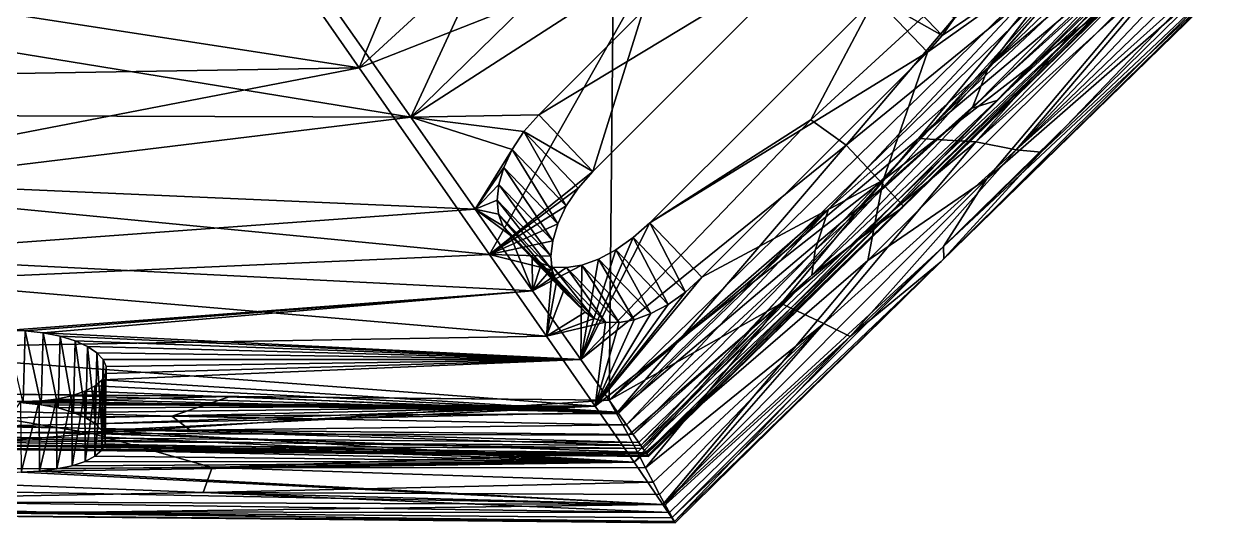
# Model space of a CAD drawing. Extents: x 4857 to 5181, y 3876 to 4195.
# Drawn here: x 5087.7 to 5178.1, y 3876.2 to 3913.7 of the extents above; entities that cross this region are included whole.
import ezdxf

# ---------------------------------------------------------------- set-up
doc = ezdxf.new("R2010")
doc.units = 0
doc.header["$MEASUREMENT"] = 0
doc.layers.add('STL2DXF', color=7, linetype='Continuous')

msp = doc.modelspace()

# ---------------------------------------------------------------- linework, layer by layer
at = {"layer": 'STL2DXF'}
for points in [[(5017.602, 3886.534, 12), (5017.602, 3886.534, 12), (5134.665, 4184.401, 12), (5018.906, 4185.536, 12)], [(5134.665, 4184.401, 0), (5134.665, 4184.401, 0), (5017.602, 3886.534, 0), (5018.906, 4185.536, 0)], [(5131.735, 3885.416, 12), (5131.735, 3885.416, 12), (5134.665, 4184.401, 12), (5017.602, 3886.534, 12)], [(5131.735, 3885.416, 0), (5131.735, 3885.416, 0), (5017.602, 3886.534, 0), (5134.665, 4184.401, 0)], [(5169.096, 3922.051, 12), (5169.096, 3922.051, 12), (5134.665, 4184.401, 12), (5131.735, 3885.416, 12)], [(5169.096, 3922.051, 0), (5169.096, 3922.051, 0), (5131.735, 3885.416, 0), (5134.665, 4184.401, 0)], [(5146.881, 3941.612, 90.108), (5146.881, 3941.612, 90.108), (5112.924, 3910.441, 92.09), (5135.757, 3919.42, 78.292)], [(5122.698, 3933.691, 105.261), (5122.698, 3933.691, 105.261), (5112.924, 3910.441, 92.09), (5146.881, 3941.612, 90.108)], [(5116.801, 3906.716, 75.507), (5116.801, 3906.716, 75.507), (5149.081, 3938.232, 75.507), (5143.382, 3923.896, 65.781)], [(5127.028, 3928.811, 88.101), (5127.028, 3928.811, 88.101), (5149.081, 3938.232, 75.507), (5116.801, 3906.716, 75.507)], [(5101.77, 3926.443, 116.955), (5101.77, 3926.443, 116.955), (5112.924, 3910.441, 92.09), (5122.698, 3933.691, 105.261)], [(5116.801, 3906.716, 75.507), (5116.801, 3906.716, 75.507), (5106.113, 3921.959, 101.21), (5127.028, 3928.811, 88.101)], [(5112.924, 3910.441, 92.09), (5112.924, 3910.441, 92.09), (5101.77, 3926.443, 116.955), (5062.417, 3918.247, 103.941)], [(5166.286, 3924.323, 37.977), (5166.286, 3924.323, 37.977), (5146.925, 3906.51, 39.577), (5151.778, 3915.725, 45.734)], [(5166.286, 3924.323, 37.977), (5166.286, 3924.323, 37.977), (5149.574, 3904.622, 32.876), (5146.925, 3906.51, 39.577)], [(5166.286, 3924.323, 37.977), (5166.286, 3924.323, 37.977), (5170.003, 3921.318, 27.382), (5149.574, 3904.622, 32.876)], [(5126.433, 3906.902, 65.275), (5126.433, 3906.902, 65.275), (5116.801, 3906.716, 75.507), (5143.382, 3923.896, 65.781)], [(5143.382, 3923.896, 65.781), (5143.382, 3923.896, 65.781), (5147.462, 3919.63, 65.756), (5126.433, 3906.902, 65.275)], [(5152.369, 3901.986, 36.5), (5152.369, 3901.986, 36.5), (5170.839, 3922.381, 40.012), (5155.699, 3911.625, 45.71)], [(5152.369, 3901.986, 36.5), (5152.369, 3901.986, 36.5), (5174.692, 3919.317, 29.069), (5170.839, 3922.381, 40.012)], [(5155.699, 3911.625, 45.71), (5155.699, 3911.625, 45.71), (5170.839, 3922.381, 40.012), (5156.812, 3912.867, 45.92)], [(5156.812, 3912.867, 45.92), (5156.812, 3912.867, 45.92), (5170.839, 3922.381, 40.012), (5157.73, 3914.164, 46.464)], [(5106.113, 3921.959, 101.21), (5106.113, 3921.959, 101.21), (5116.801, 3906.716, 75.507), (5065.634, 3915.06, 89.205)], [(5169.096, 3922.051, 12), (5169.096, 3922.051, 12), (5131.735, 3885.416, 5.507), (5169.096, 3922.051, 5.507)], [(5131.735, 3885.416, 12), (5131.735, 3885.416, 12), (5131.735, 3885.416, 5.507), (5169.096, 3922.051, 12)], [(5131.735, 3885.416, 0), (5131.735, 3885.416, 0), (5169.096, 3922.051, 0.507), (5131.735, 3885.416, 0.507)], [(5169.096, 3922.051, 0), (5169.096, 3922.051, 0), (5169.096, 3922.051, 0.507), (5131.735, 3885.416, 0)], [(5131.735, 3885.416, 0.507), (5131.735, 3885.416, 0.507), (5169.096, 3922.051, 0.507), (5155.027, 3905.108, 0.714)], [(5169.096, 3922.051, 5.507), (5169.096, 3922.051, 5.507), (5131.735, 3885.416, 5.507), (5148.246, 3899.804, 5.621)], [(5160.291, 3910.482, 5.843), (5160.291, 3910.482, 5.843), (5169.096, 3922.051, 5.507), (5148.246, 3899.804, 5.621)], [(5170.003, 3921.318, 27.382), (5170.003, 3921.318, 27.382), (5151.192, 3902.905, 27.348), (5149.574, 3904.622, 32.876)], [(5151.192, 3902.905, 27.348), (5151.192, 3902.905, 27.348), (5170.003, 3921.318, 27.382), (5152.465, 3901.544, 22.267)], [(5170.003, 3921.318, 27.382), (5170.003, 3921.318, 27.382), (5172.356, 3919.416, 18.426), (5152.465, 3901.544, 22.267)], [(5155.027, 3905.108, 0.714), (5155.027, 3905.108, 0.714), (5169.096, 3922.051, 0.507), (5169.102, 3922.048, 0.507)], [(5169.102, 3922.048, 0.507), (5169.102, 3922.048, 0.507), (5171.462, 3920.605, 0.809), (5155.027, 3905.108, 0.714)], [(5170.051, 3921.28, 5.608), (5170.051, 3921.28, 5.608), (5169.096, 3922.051, 5.507), (5160.291, 3910.482, 5.843)], [(5170.87, 3920.618, 5.908), (5170.87, 3920.618, 5.908), (5170.051, 3921.28, 5.608), (5160.291, 3910.482, 5.843)], [(5171.462, 3920.605, 0.809), (5171.462, 3920.605, 0.809), (5172.611, 3919.931, 1.207), (5155.027, 3905.108, 0.714)], [(5160.291, 3910.482, 5.843), (5160.291, 3910.482, 5.843), (5171.557, 3920.062, 6.401), (5170.87, 3920.618, 5.908)], [(5135.757, 3919.42, 78.292), (5135.757, 3919.42, 78.292), (5112.924, 3910.441, 92.09), (5122.741, 3896.371, 66.777)], [(5135.757, 3919.42, 78.292), (5135.757, 3919.42, 78.292), (5122.741, 3896.371, 66.777), (5130.51, 3902.639, 65.25)], [(5126.433, 3906.902, 65.275), (5126.433, 3906.902, 65.275), (5147.462, 3919.63, 65.756), (5130.51, 3902.639, 65.25)], [(5147.462, 3919.63, 65.756), (5147.462, 3919.63, 65.756), (5135.757, 3919.42, 78.292), (5130.51, 3902.639, 65.25)], [(5152.465, 3901.544, 22.267), (5152.465, 3901.544, 22.267), (5172.356, 3919.416, 18.426), (5153.463, 3900.474, 17.061)], [(5172.356, 3919.416, 18.426), (5172.356, 3919.416, 18.426), (5172.954, 3918.933, 14.692), (5153.463, 3900.474, 17.061)], [(5155.027, 3905.108, 0.714), (5155.027, 3905.108, 0.714), (5172.611, 3919.931, 1.207), (5159.347, 3904.873, 1.93)], [(5159.062, 3907.41, 6.638), (5159.062, 3907.41, 6.638), (5171.557, 3920.062, 6.401), (5160.291, 3910.482, 5.843)], [(5159.062, 3907.41, 6.638), (5159.062, 3907.41, 6.638), (5172.116, 3919.61, 7.079), (5171.557, 3920.062, 6.401)], [(5160.914, 3907.985, 7.77), (5160.914, 3907.985, 7.77), (5172.116, 3919.61, 7.079), (5159.062, 3907.41, 6.638)], [(5172.611, 3919.931, 1.207), (5172.611, 3919.931, 1.207), (5173.706, 3919.299, 1.782), (5159.347, 3904.873, 1.93)], [(5160.914, 3907.985, 7.77), (5160.914, 3907.985, 7.77), (5172.549, 3919.26, 7.936), (5172.116, 3919.61, 7.079)], [(5151.211, 3895.941, 28.322), (5151.211, 3895.941, 28.322), (5160.164, 3902.086, 23.07), (5174.692, 3919.317, 29.069)], [(5152.369, 3901.986, 36.5), (5152.369, 3901.986, 36.5), (5151.211, 3895.941, 28.322), (5174.692, 3919.317, 29.069)], [(5152.249, 3898.816, 8.983), (5152.249, 3898.816, 8.983), (5172.861, 3919.008, 8.967), (5160.914, 3907.985, 7.77)], [(5173.053, 3918.852, 10.165), (5173.053, 3918.852, 10.165), (5172.861, 3919.008, 8.967), (5152.249, 3898.816, 8.983)], [(5153.792, 3899.889, 10.927), (5153.792, 3899.889, 10.927), (5173.053, 3918.852, 10.165), (5152.249, 3898.816, 8.983)], [(5153.463, 3900.474, 17.061), (5153.463, 3900.474, 17.061), (5172.954, 3918.933, 14.692), (5153.865, 3900.037, 13.421)], [(5173.131, 3918.79, 11.522), (5173.131, 3918.79, 11.522), (5173.053, 3918.852, 10.165), (5153.792, 3899.889, 10.927)], [(5153.865, 3900.037, 13.421), (5153.865, 3900.037, 13.421), (5173.131, 3918.79, 11.522), (5153.792, 3899.889, 10.927)], [(5172.954, 3918.933, 14.692), (5172.954, 3918.933, 14.692), (5173.131, 3918.79, 11.522), (5153.865, 3900.037, 13.421)], [(5159.347, 3904.873, 1.93), (5159.347, 3904.873, 1.93), (5173.706, 3919.299, 1.782), (5174.712, 3918.721, 2.527)], [(5174.712, 3918.721, 2.527), (5174.712, 3918.721, 2.527), (5162.385, 3904.267, 4.279), (5159.347, 3904.873, 1.93)], [(5174.692, 3919.317, 29.069), (5174.692, 3919.317, 29.069), (5160.164, 3902.086, 23.07), (5177.441, 3917.168, 18.337)], [(5172.861, 3919.008, 8.967), (5172.861, 3919.008, 8.967), (5172.549, 3919.26, 7.936), (5160.914, 3907.985, 7.77)], [(5175.613, 3918.202, 3.44), (5175.613, 3918.202, 3.44), (5162.385, 3904.267, 4.279), (5174.712, 3918.721, 2.527)], [(5062.417, 3918.247, 103.941), (5062.417, 3918.247, 103.941), (5065.605, 3909.649, 89.866), (5112.924, 3910.441, 92.09)], [(5176.381, 3917.752, 4.498), (5176.381, 3917.752, 4.498), (5162.385, 3904.267, 4.279), (5175.613, 3918.202, 3.44)], [(5177, 3917.381, 5.67), (5177, 3917.381, 5.67), (5162.385, 3904.267, 4.279), (5176.381, 3917.752, 4.498)], [(5151.778, 3915.725, 45.734), (5151.778, 3915.725, 45.734), (5156.812, 3912.867, 45.92), (5152.891, 3916.973, 45.946)], [(5156.812, 3912.867, 45.92), (5156.812, 3912.867, 45.92), (5157.73, 3914.164, 46.464), (5152.891, 3916.973, 45.946)], [(5156.743, 3895.844, 10.155), (5156.743, 3895.844, 10.155), (5164.269, 3904.08, 7.095), (5177.804, 3916.874, 8.28)], [(5178.1, 3916.673, 11.047), (5178.1, 3916.673, 11.047), (5156.743, 3895.844, 10.155), (5177.804, 3916.874, 8.28)], [(5156.924, 3896.058, 13.831), (5156.924, 3896.058, 13.831), (5156.743, 3895.844, 10.155), (5178.1, 3916.673, 11.047)], [(5177.441, 3917.168, 18.337), (5177.441, 3917.168, 18.337), (5156.911, 3896.984, 18.042), (5178.001, 3916.745, 14.25)], [(5160.164, 3902.086, 23.07), (5160.164, 3902.086, 23.07), (5156.911, 3896.984, 18.042), (5177.441, 3917.168, 18.337)], [(5156.911, 3896.984, 18.042), (5156.911, 3896.984, 18.042), (5156.924, 3896.058, 13.831), (5178.001, 3916.745, 14.25)], [(5178.001, 3916.745, 14.25), (5178.001, 3916.745, 14.25), (5156.924, 3896.058, 13.831), (5178.1, 3916.673, 11.047)], [(5164.269, 3904.08, 7.095), (5164.269, 3904.08, 7.095), (5162.385, 3904.267, 4.279), (5177, 3917.381, 5.67)], [(5177.804, 3916.874, 8.28), (5177.804, 3916.874, 8.28), (5164.269, 3904.08, 7.095), (5177, 3917.381, 5.67)], [(5065.634, 3915.06, 89.205), (5065.634, 3915.06, 89.205), (5116.801, 3906.716, 75.507), (5057.765, 3906.926, 74.718)], [(5151.778, 3915.725, 45.734), (5151.778, 3915.725, 45.734), (5134.801, 3898.759, 45.229), (5155.699, 3911.625, 45.71)], [(5151.778, 3915.725, 45.734), (5151.778, 3915.725, 45.734), (5146.925, 3906.51, 39.577), (5134.801, 3898.759, 45.229)], [(5155.699, 3911.625, 45.71), (5155.699, 3911.625, 45.71), (5156.812, 3912.867, 45.92), (5151.778, 3915.725, 45.734)], [(5155.699, 3911.625, 45.71), (5155.699, 3911.625, 45.71), (5134.801, 3898.759, 45.229), (5138.72, 3894.663, 45.204)], [(5138.72, 3894.663, 45.204), (5138.72, 3894.663, 45.204), (5152.369, 3901.986, 36.5), (5155.699, 3911.625, 45.71)], [(5065.605, 3909.649, 89.866), (5065.605, 3909.649, 89.866), (5067.713, 3901.694, 75.758), (5112.924, 3910.441, 92.09)], [(5112.924, 3910.441, 92.09), (5112.924, 3910.441, 92.09), (5067.713, 3901.694, 75.758), (5122.741, 3896.371, 66.777)], [(5147.241, 3896.715, 6.173), (5147.241, 3896.715, 6.173), (5159.062, 3907.41, 6.638), (5160.291, 3910.482, 5.843)], [(5160.291, 3910.482, 5.843), (5160.291, 3910.482, 5.843), (5148.246, 3899.804, 5.621), (5147.241, 3896.715, 6.173)], [(5146.985, 3894.813, 7.24), (5146.985, 3894.813, 7.24), (5160.914, 3907.985, 7.77), (5159.062, 3907.41, 6.638)], [(5152.249, 3898.816, 8.983), (5152.249, 3898.816, 8.983), (5160.914, 3907.985, 7.77), (5146.985, 3894.813, 7.24)], [(5057.765, 3906.926, 74.718), (5057.765, 3906.926, 74.718), (5116.801, 3906.716, 75.507), (5076.154, 3901.772, 65.368)], [(5125.325, 3905.633, 65.061), (5125.325, 3905.633, 65.061), (5116.801, 3906.716, 75.507), (5126.433, 3906.902, 65.275)], [(5125.325, 3905.633, 65.061), (5125.325, 3905.633, 65.061), (5126.433, 3906.902, 65.275), (5130.51, 3902.639, 65.25)], [(5146.985, 3894.813, 7.24), (5146.985, 3894.813, 7.24), (5159.062, 3907.41, 6.638), (5147.241, 3896.715, 6.173)], [(5076.154, 3901.772, 65.368), (5076.154, 3901.772, 65.368), (5116.801, 3906.716, 75.507), (5121.656, 3899.791, 62.45)], [(5124.438, 3904.286, 64.508), (5124.438, 3904.286, 64.508), (5116.801, 3906.716, 75.507), (5125.325, 3905.633, 65.061)], [(5121.656, 3899.791, 62.45), (5121.656, 3899.791, 62.45), (5116.801, 3906.716, 75.507), (5124.438, 3904.286, 64.508)], [(5146.925, 3906.51, 39.577), (5146.925, 3906.51, 39.577), (5129.597, 3888.465, 37.977), (5134.801, 3898.759, 45.229)], [(5149.574, 3904.622, 32.876), (5149.574, 3904.622, 32.876), (5129.597, 3888.465, 37.977), (5146.925, 3906.51, 39.577)], [(5125.325, 3905.633, 65.061), (5125.325, 3905.633, 65.061), (5128.512, 3900.033, 64.485), (5124.438, 3904.286, 64.508)], [(5129.4, 3901.372, 65.035), (5129.4, 3901.372, 65.035), (5128.512, 3900.033, 64.485), (5125.325, 3905.633, 65.061)], [(5130.51, 3902.639, 65.25), (5130.51, 3902.639, 65.25), (5129.4, 3901.372, 65.035), (5125.325, 3905.633, 65.061)], [(5131.739, 3885.41, 0.507), (5131.739, 3885.41, 0.507), (5131.735, 3885.416, 0.507), (5155.027, 3905.108, 0.714)], [(5144.699, 3892.684, 1.176), (5144.699, 3892.684, 1.176), (5131.739, 3885.41, 0.507), (5155.027, 3905.108, 0.714)], [(5159.347, 3904.873, 1.93), (5159.347, 3904.873, 1.93), (5144.699, 3892.684, 1.176), (5155.027, 3905.108, 0.714)], [(5123.805, 3902.94, 63.669), (5123.805, 3902.94, 63.669), (5121.656, 3899.791, 62.45), (5124.438, 3904.286, 64.508)], [(5124.438, 3904.286, 64.508), (5124.438, 3904.286, 64.508), (5127.872, 3898.695, 63.647), (5123.805, 3902.94, 63.669)], [(5128.512, 3900.033, 64.485), (5128.512, 3900.033, 64.485), (5127.872, 3898.695, 63.647), (5124.438, 3904.286, 64.508)], [(5132.366, 3884.516, 27.382), (5132.366, 3884.516, 27.382), (5129.597, 3888.465, 37.977), (5149.574, 3904.622, 32.876)], [(5149.574, 3904.622, 32.876), (5149.574, 3904.622, 32.876), (5151.192, 3902.905, 27.348), (5132.366, 3884.516, 27.382)], [(5159.347, 3904.873, 1.93), (5159.347, 3904.873, 1.93), (5147.888, 3891.189, 3.329), (5144.699, 3892.684, 1.176)], [(5162.385, 3904.267, 4.279), (5162.385, 3904.267, 4.279), (5147.888, 3891.189, 3.329), (5159.347, 3904.873, 1.93)], [(5147.888, 3891.189, 3.329), (5147.888, 3891.189, 3.329), (5162.385, 3904.267, 4.279), (5149.889, 3890.195, 6.697)], [(5149.889, 3890.195, 6.697), (5149.889, 3890.195, 6.697), (5162.385, 3904.267, 4.279), (5164.269, 3904.08, 7.095)], [(5149.889, 3890.195, 6.697), (5149.889, 3890.195, 6.697), (5164.269, 3904.08, 7.095), (5156.743, 3895.844, 10.155)], [(5123.43, 3901.654, 62.601), (5123.43, 3901.654, 62.601), (5121.656, 3899.791, 62.45), (5123.805, 3902.94, 63.669)], [(5130.51, 3902.639, 65.25), (5130.51, 3902.639, 65.25), (5122.741, 3896.371, 66.777), (5129.4, 3901.372, 65.035)], [(5123.805, 3902.94, 63.669), (5123.805, 3902.94, 63.669), (5127.489, 3897.416, 62.579), (5123.43, 3901.654, 62.601)], [(5127.872, 3898.695, 63.647), (5127.872, 3898.695, 63.647), (5127.489, 3897.416, 62.579), (5123.805, 3902.94, 63.669)], [(5151.192, 3902.905, 27.348), (5151.192, 3902.905, 27.348), (5152.465, 3901.544, 22.267), (5132.366, 3884.516, 27.382)], [(5067.713, 3901.694, 75.758), (5067.713, 3901.694, 75.758), (5078.086, 3894.399, 61.913), (5122.741, 3896.371, 66.777)], [(5121.656, 3899.791, 62.45), (5121.656, 3899.791, 62.45), (5073.465, 3896.288, 54.268), (5076.154, 3901.772, 65.368)], [(5123.305, 3900.472, 61.361), (5123.305, 3900.472, 61.361), (5121.656, 3899.791, 62.45), (5123.43, 3901.654, 62.601)], [(5129.4, 3901.372, 65.035), (5129.4, 3901.372, 65.035), (5122.741, 3896.371, 66.777), (5128.512, 3900.033, 64.485)], [(5123.43, 3901.654, 62.601), (5123.43, 3901.654, 62.601), (5127.354, 3896.243, 61.34), (5123.305, 3900.472, 61.361)], [(5127.489, 3897.416, 62.579), (5127.489, 3897.416, 62.579), (5127.354, 3896.243, 61.34), (5123.43, 3901.654, 62.601)], [(5130.687, 3884.961, 42.627), (5130.687, 3884.961, 42.627), (5152.369, 3901.986, 36.5), (5138.72, 3894.663, 45.204)], [(5130.687, 3884.961, 42.627), (5130.687, 3884.961, 42.627), (5133.612, 3880.739, 31.831), (5152.369, 3901.986, 36.5)], [(5132.366, 3884.516, 27.382), (5132.366, 3884.516, 27.382), (5152.465, 3901.544, 22.267), (5134.124, 3882.01, 18.426)], [(5133.612, 3880.739, 31.831), (5133.612, 3880.739, 31.831), (5151.211, 3895.941, 28.322), (5152.369, 3901.986, 36.5)], [(5152.465, 3901.544, 22.267), (5152.465, 3901.544, 22.267), (5153.463, 3900.474, 17.061), (5134.124, 3882.01, 18.426)], [(5160.164, 3902.086, 23.07), (5160.164, 3902.086, 23.07), (5135.785, 3877.57, 21.509), (5156.911, 3896.984, 18.042)], [(5151.211, 3895.941, 28.322), (5151.211, 3895.941, 28.322), (5135.785, 3877.57, 21.509), (5160.164, 3902.086, 23.07)], [(5123.415, 3899.425, 60.001), (5123.415, 3899.425, 60.001), (5121.656, 3899.791, 62.45), (5123.305, 3900.472, 61.361)], [(5123.305, 3900.472, 61.361), (5123.305, 3900.472, 61.361), (5127.453, 3895.205, 59.979), (5123.415, 3899.425, 60.001)], [(5127.354, 3896.243, 61.34), (5127.354, 3896.243, 61.34), (5127.453, 3895.205, 59.979), (5123.305, 3900.472, 61.361)], [(5134.124, 3882.01, 18.426), (5134.124, 3882.01, 18.426), (5153.463, 3900.474, 17.061), (5134.573, 3881.369, 14.692)], [(5153.463, 3900.474, 17.061), (5153.463, 3900.474, 17.061), (5153.865, 3900.037, 13.421), (5134.573, 3881.369, 14.692)], [(5125.974, 3893.633, 49.803), (5125.974, 3893.633, 49.803), (5073.465, 3896.288, 54.268), (5121.656, 3899.791, 62.45)], [(5123.743, 3898.538, 58.563), (5123.743, 3898.538, 58.563), (5121.656, 3899.791, 62.45), (5123.415, 3899.425, 60.001)], [(5124.274, 3897.83, 57.087), (5124.274, 3897.83, 57.087), (5121.656, 3899.791, 62.45), (5123.743, 3898.538, 58.563)], [(5125.974, 3893.633, 49.803), (5125.974, 3893.633, 49.803), (5121.656, 3899.791, 62.45), (5124.274, 3897.83, 57.087)], [(5128.512, 3900.033, 64.485), (5128.512, 3900.033, 64.485), (5122.741, 3896.371, 66.777), (5127.872, 3898.695, 63.647)], [(5148.246, 3899.804, 5.621), (5148.246, 3899.804, 5.621), (5131.735, 3885.416, 5.507), (5132.441, 3884.409, 5.608)], [(5148.246, 3899.804, 5.621), (5148.246, 3899.804, 5.621), (5132.441, 3884.409, 5.608), (5133.047, 3883.545, 5.908)], [(5148.246, 3899.804, 5.621), (5148.246, 3899.804, 5.621), (5133.047, 3883.545, 5.908), (5147.241, 3896.715, 6.173)], [(5134.573, 3881.369, 14.692), (5134.573, 3881.369, 14.692), (5153.865, 3900.037, 13.421), (5134.71, 3881.174, 11.522)], [(5153.792, 3899.889, 10.927), (5153.792, 3899.889, 10.927), (5152.249, 3898.816, 8.983), (5134.654, 3881.252, 10.165)], [(5134.71, 3881.174, 11.522), (5134.71, 3881.174, 11.522), (5153.792, 3899.889, 10.927), (5134.654, 3881.252, 10.165)], [(5153.865, 3900.037, 13.421), (5153.865, 3900.037, 13.421), (5153.792, 3899.889, 10.927), (5134.71, 3881.174, 11.522)], [(5127.872, 3898.695, 63.647), (5127.872, 3898.695, 63.647), (5122.741, 3896.371, 66.777), (5127.489, 3897.416, 62.579)], [(5123.415, 3899.425, 60.001), (5123.415, 3899.425, 60.001), (5127.77, 3894.328, 58.54), (5123.743, 3898.538, 58.563)], [(5127.453, 3895.205, 59.979), (5127.453, 3895.205, 59.979), (5127.77, 3894.328, 58.54), (5123.415, 3899.425, 60.001)], [(5134.801, 3898.759, 45.229), (5134.801, 3898.759, 45.229), (5129.597, 3888.465, 37.977), (5133.558, 3897.65, 45.368)], [(5133.558, 3897.65, 45.368), (5133.558, 3897.65, 45.368), (5137.481, 3893.554, 45.343), (5134.801, 3898.759, 45.229)], [(5152.249, 3898.816, 8.983), (5152.249, 3898.816, 8.983), (5146.985, 3894.813, 7.24), (5134.285, 3881.779, 7.936)], [(5134.514, 3881.453, 8.967), (5134.514, 3881.453, 8.967), (5152.249, 3898.816, 8.983), (5134.285, 3881.779, 7.936)], [(5134.654, 3881.252, 10.165), (5134.654, 3881.252, 10.165), (5152.249, 3898.816, 8.983), (5134.514, 3881.453, 8.967)], [(5134.801, 3898.759, 45.229), (5134.801, 3898.759, 45.229), (5137.481, 3893.554, 45.343), (5138.72, 3894.663, 45.204)], [(5123.743, 3898.538, 58.563), (5123.743, 3898.538, 58.563), (5127.77, 3894.328, 58.54), (5124.274, 3897.83, 57.087)], [(5124.274, 3897.83, 57.087), (5124.274, 3897.83, 57.087), (5128.29, 3893.631, 57.062), (5125.949, 3896.2, 53.078)], [(5124.274, 3897.83, 57.087), (5124.274, 3897.83, 57.087), (5127.77, 3894.328, 58.54), (5128.29, 3893.631, 57.062)], [(5125.949, 3896.2, 53.078), (5125.949, 3896.2, 53.078), (5125.974, 3893.633, 49.803), (5124.274, 3897.83, 57.087)], [(5127.489, 3897.416, 62.579), (5127.489, 3897.416, 62.579), (5122.741, 3896.371, 66.777), (5127.354, 3896.243, 61.34)], [(5133.558, 3897.65, 45.368), (5133.558, 3897.65, 45.368), (5129.597, 3888.465, 37.977), (5132.25, 3896.728, 45.845)], [(5132.25, 3896.728, 45.845), (5132.25, 3896.728, 45.845), (5136.177, 3892.629, 45.818), (5133.558, 3897.65, 45.368)], [(5136.177, 3892.629, 45.818), (5136.177, 3892.629, 45.818), (5137.481, 3893.554, 45.343), (5133.558, 3897.65, 45.368)], [(5135.785, 3877.57, 21.509), (5135.785, 3877.57, 21.509), (5136.459, 3876.565, 16.595), (5156.911, 3896.984, 18.042)], [(5156.911, 3896.984, 18.042), (5156.911, 3896.984, 18.042), (5136.459, 3876.565, 16.595), (5156.924, 3896.058, 13.831)], [(5086.347, 3890.656, 42.142), (5086.347, 3890.656, 42.142), (5073.465, 3896.288, 54.268), (5125.974, 3893.633, 49.803)], [(5122.741, 3896.371, 66.777), (5122.741, 3896.371, 66.777), (5078.086, 3894.399, 61.913), (5127.013, 3890.243, 54.399)], [(5122.741, 3896.371, 66.777), (5122.741, 3896.371, 66.777), (5127.013, 3890.243, 54.399), (5127.453, 3895.205, 59.979)], [(5127.354, 3896.243, 61.34), (5127.354, 3896.243, 61.34), (5122.741, 3896.371, 66.777), (5127.453, 3895.205, 59.979)], [(5125.949, 3896.2, 53.078), (5125.949, 3896.2, 53.078), (5129.935, 3892.034, 53.052), (5126.644, 3895.713, 51.617)], [(5125.949, 3896.2, 53.078), (5125.949, 3896.2, 53.078), (5128.29, 3893.631, 57.062), (5129.935, 3892.034, 53.052)], [(5126.644, 3895.713, 51.617), (5126.644, 3895.713, 51.617), (5125.974, 3893.633, 49.803), (5125.949, 3896.2, 53.078)], [(5132.25, 3896.728, 45.845), (5132.25, 3896.728, 45.845), (5129.597, 3888.465, 37.977), (5130.936, 3896.033, 46.622)], [(5130.936, 3896.033, 46.622), (5130.936, 3896.033, 46.622), (5129.597, 3888.465, 37.977), (5129.683, 3895.586, 47.644)], [(5129.683, 3895.586, 47.644), (5129.683, 3895.586, 47.644), (5133.629, 3891.469, 47.613), (5130.936, 3896.033, 46.622)], [(5130.936, 3896.033, 46.622), (5130.936, 3896.033, 46.622), (5134.875, 3891.927, 46.592), (5132.25, 3896.728, 45.845)], [(5133.629, 3891.469, 47.613), (5133.629, 3891.469, 47.613), (5134.875, 3891.927, 46.592), (5130.936, 3896.033, 46.622)], [(5134.875, 3891.927, 46.592), (5134.875, 3891.927, 46.592), (5136.177, 3892.629, 45.818), (5132.25, 3896.728, 45.845)], [(5147.241, 3896.715, 6.173), (5147.241, 3896.715, 6.173), (5133.047, 3883.545, 5.908), (5133.554, 3882.822, 6.401)], [(5133.554, 3882.822, 6.401), (5133.554, 3882.822, 6.401), (5146.985, 3894.813, 7.24), (5147.241, 3896.715, 6.173)], [(5151.211, 3895.941, 28.322), (5151.211, 3895.941, 28.322), (5133.612, 3880.739, 31.831), (5135.785, 3877.57, 21.509)], [(5136.459, 3876.565, 16.595), (5136.459, 3876.565, 16.595), (5136.718, 3876.168, 12.632), (5156.924, 3896.058, 13.831)], [(5156.924, 3896.058, 13.831), (5156.924, 3896.058, 13.831), (5136.718, 3876.168, 12.632), (5156.743, 3895.844, 10.155)], [(5127.509, 3895.437, 50.194), (5127.509, 3895.437, 50.194), (5125.974, 3893.633, 49.803), (5126.644, 3895.713, 51.617)], [(5129.683, 3895.586, 47.644), (5129.683, 3895.586, 47.644), (5125.974, 3893.633, 49.803), (5128.529, 3895.39, 48.854)], [(5129.597, 3888.465, 37.977), (5129.597, 3888.465, 37.977), (5125.974, 3893.633, 49.803), (5129.683, 3895.586, 47.644)], [(5128.529, 3895.39, 48.854), (5128.529, 3895.39, 48.854), (5125.974, 3893.633, 49.803), (5127.509, 3895.437, 50.194)], [(5126.644, 3895.713, 51.617), (5126.644, 3895.713, 51.617), (5130.618, 3891.558, 51.588), (5127.509, 3895.437, 50.194)], [(5129.935, 3892.034, 53.052), (5129.935, 3892.034, 53.052), (5130.618, 3891.558, 51.588), (5126.644, 3895.713, 51.617)], [(5127.453, 3895.205, 59.979), (5127.453, 3895.205, 59.979), (5127.013, 3890.243, 54.399), (5127.77, 3894.328, 58.54)], [(5127.509, 3895.437, 50.194), (5127.509, 3895.437, 50.194), (5131.475, 3891.295, 50.163), (5128.529, 3895.39, 48.854)], [(5130.618, 3891.558, 51.588), (5130.618, 3891.558, 51.588), (5131.475, 3891.295, 50.163), (5127.509, 3895.437, 50.194)], [(5128.529, 3895.39, 48.854), (5128.529, 3895.39, 48.854), (5132.486, 3891.261, 48.821), (5129.683, 3895.586, 47.644)], [(5131.475, 3891.295, 50.163), (5131.475, 3891.295, 50.163), (5132.486, 3891.261, 48.821), (5128.529, 3895.39, 48.854)], [(5132.486, 3891.261, 48.821), (5132.486, 3891.261, 48.821), (5133.629, 3891.469, 47.613), (5129.683, 3895.586, 47.644)], [(5156.743, 3895.844, 10.155), (5156.743, 3895.844, 10.155), (5136.651, 3876.281, 9.449), (5149.889, 3890.195, 6.697)], [(5136.718, 3876.168, 12.632), (5136.718, 3876.168, 12.632), (5136.651, 3876.281, 9.449), (5156.743, 3895.844, 10.155)], [(5127.013, 3890.243, 54.399), (5127.013, 3890.243, 54.399), (5078.086, 3894.399, 61.913), (5072.647, 3889.316, 51.144)], [(5127.77, 3894.328, 58.54), (5127.77, 3894.328, 58.54), (5127.013, 3890.243, 54.399), (5128.29, 3893.631, 57.062)], [(5137.481, 3893.554, 45.343), (5137.481, 3893.554, 45.343), (5130.687, 3884.961, 42.627), (5138.72, 3894.663, 45.204)], [(5133.967, 3882.234, 7.079), (5133.967, 3882.234, 7.079), (5146.985, 3894.813, 7.24), (5133.554, 3882.822, 6.401)], [(5134.285, 3881.779, 7.936), (5134.285, 3881.779, 7.936), (5146.985, 3894.813, 7.24), (5133.967, 3882.234, 7.079)], [(5087.763, 3890.628, 42.113), (5087.763, 3890.628, 42.113), (5086.347, 3890.656, 42.142), (5125.974, 3893.633, 49.803)], [(5087.763, 3890.628, 42.113), (5087.763, 3890.628, 42.113), (5125.974, 3893.633, 49.803), (5089.14, 3890.481, 41.8)], [(5125.974, 3893.633, 49.803), (5125.974, 3893.633, 49.803), (5129.597, 3888.465, 37.977), (5089.14, 3890.481, 41.8)], [(5128.29, 3893.631, 57.062), (5128.29, 3893.631, 57.062), (5127.013, 3890.243, 54.399), (5129.935, 3892.034, 53.052)], [(5136.177, 3892.629, 45.818), (5136.177, 3892.629, 45.818), (5130.687, 3884.961, 42.627), (5137.481, 3893.554, 45.343)], [(5134.875, 3891.927, 46.592), (5134.875, 3891.927, 46.592), (5130.687, 3884.961, 42.627), (5136.177, 3892.629, 45.818)], [(5133.187, 3882.779, 0.863), (5133.187, 3882.779, 0.863), (5131.739, 3885.41, 0.507), (5144.699, 3892.684, 1.176)], [(5133.86, 3881.509, 1.335), (5133.86, 3881.509, 1.335), (5133.187, 3882.779, 0.863), (5144.699, 3892.684, 1.176)], [(5144.699, 3892.684, 1.176), (5144.699, 3892.684, 1.176), (5134.483, 3880.319, 2.013), (5133.86, 3881.509, 1.335)], [(5147.888, 3891.189, 3.329), (5147.888, 3891.189, 3.329), (5134.483, 3880.319, 2.013), (5144.699, 3892.684, 1.176)], [(5129.935, 3892.034, 53.052), (5129.935, 3892.034, 53.052), (5127.013, 3890.243, 54.399), (5130.618, 3891.558, 51.588)], [(5130.618, 3891.558, 51.588), (5130.618, 3891.558, 51.588), (5127.013, 3890.243, 54.399), (5131.475, 3891.295, 50.163)], [(5133.629, 3891.469, 47.613), (5133.629, 3891.469, 47.613), (5130.687, 3884.961, 42.627), (5134.875, 3891.927, 46.592)], [(5132.486, 3891.261, 48.821), (5132.486, 3891.261, 48.821), (5130.687, 3884.961, 42.627), (5133.629, 3891.469, 47.613)], [(5086.347, 3890.656, 42.142), (5086.347, 3890.656, 42.142), (5087.763, 3890.628, 42.113), (5087.611, 3885.208, 42.124)], [(5087.611, 3885.208, 42.124), (5087.611, 3885.208, 42.124), (5087.763, 3890.628, 42.113), (5088.989, 3885.072, 41.832)], [(5087.763, 3890.628, 42.113), (5087.763, 3890.628, 42.113), (5089.14, 3890.481, 41.8), (5088.989, 3885.072, 41.832)], [(5088.989, 3885.072, 41.832), (5088.989, 3885.072, 41.832), (5089.14, 3890.481, 41.8), (5090.27, 3884.828, 41.275)], [(5089.14, 3890.481, 41.8), (5089.14, 3890.481, 41.8), (5090.413, 3890.223, 41.224), (5090.27, 3884.828, 41.275)], [(5089.14, 3890.481, 41.8), (5089.14, 3890.481, 41.8), (5129.597, 3888.465, 37.977), (5090.413, 3890.223, 41.224)], [(5127.013, 3890.243, 54.399), (5127.013, 3890.243, 54.399), (5130.687, 3884.961, 42.627), (5131.475, 3891.295, 50.163)], [(5131.475, 3891.295, 50.163), (5131.475, 3891.295, 50.163), (5130.687, 3884.961, 42.627), (5132.486, 3891.261, 48.821)], [(5147.888, 3891.189, 3.329), (5147.888, 3891.189, 3.329), (5135.044, 3879.24, 2.891), (5134.483, 3880.319, 2.013)], [(5135.537, 3878.301, 3.96), (5135.537, 3878.301, 3.96), (5135.044, 3879.24, 2.891), (5147.888, 3891.189, 3.329)], [(5135.946, 3877.536, 5.179), (5135.946, 3877.536, 5.179), (5135.537, 3878.301, 3.96), (5147.888, 3891.189, 3.329)], [(5149.889, 3890.195, 6.697), (5149.889, 3890.195, 6.697), (5135.946, 3877.536, 5.179), (5147.888, 3891.189, 3.329)], [(5072.647, 3889.316, 51.144), (5072.647, 3889.316, 51.144), (5130.687, 3884.961, 42.627), (5127.013, 3890.243, 54.399)], [(5090.27, 3884.828, 41.275), (5090.27, 3884.828, 41.275), (5090.413, 3890.223, 41.224), (5091.4, 3884.492, 40.486)], [(5090.413, 3890.223, 41.224), (5090.413, 3890.223, 41.224), (5091.53, 3889.873, 40.418), (5091.4, 3884.492, 40.486)], [(5090.413, 3890.223, 41.224), (5090.413, 3890.223, 41.224), (5129.597, 3888.465, 37.977), (5091.53, 3889.873, 40.418)], [(5091.4, 3884.492, 40.486), (5091.4, 3884.492, 40.486), (5091.53, 3889.873, 40.418), (5092.341, 3884.084, 39.504)], [(5091.53, 3889.873, 40.418), (5091.53, 3889.873, 40.418), (5092.456, 3889.45, 39.423), (5092.341, 3884.084, 39.504)], [(5091.53, 3889.873, 40.418), (5091.53, 3889.873, 40.418), (5129.597, 3888.465, 37.977), (5092.456, 3889.45, 39.423)], [(5136.269, 3876.945, 6.529), (5136.269, 3876.945, 6.529), (5135.946, 3877.536, 5.179), (5149.889, 3890.195, 6.697)], [(5136.651, 3876.281, 9.449), (5136.651, 3876.281, 9.449), (5136.269, 3876.945, 6.529), (5149.889, 3890.195, 6.697)], [(5130.687, 3884.961, 42.627), (5130.687, 3884.961, 42.627), (5072.647, 3889.316, 51.144), (5087.611, 3885.208, 42.124)], [(5092.341, 3884.084, 39.504), (5092.341, 3884.084, 39.504), (5092.456, 3889.45, 39.423), (5093.066, 3883.623, 38.371)], [(5092.456, 3889.45, 39.423), (5092.456, 3889.45, 39.423), (5093.163, 3888.975, 38.282), (5093.066, 3883.623, 38.371)], [(5092.456, 3889.45, 39.423), (5092.456, 3889.45, 39.423), (5129.597, 3888.465, 37.977), (5093.163, 3888.975, 38.282)], [(5093.066, 3883.623, 38.371), (5093.066, 3883.623, 38.371), (5093.163, 3888.975, 38.282), (5093.556, 3883.131, 37.131)], [(5093.163, 3888.975, 38.282), (5093.163, 3888.975, 38.282), (5093.636, 3888.468, 37.036), (5093.556, 3883.131, 37.131)], [(5093.163, 3888.975, 38.282), (5093.163, 3888.975, 38.282), (5129.597, 3888.465, 37.977), (5093.636, 3888.468, 37.036)], [(5093.556, 3883.131, 37.131), (5093.556, 3883.131, 37.131), (5093.636, 3888.468, 37.036), (5093.802, 3882.625, 35.824)], [(5129.597, 3888.465, 37.977), (5129.597, 3888.465, 37.977), (5132.366, 3884.516, 27.382), (5093.562, 3886.94, 33.091)], [(5093.838, 3887.433, 34.398), (5093.838, 3887.433, 34.398), (5129.597, 3888.465, 37.977), (5093.562, 3886.94, 33.091)], [(5093.636, 3888.468, 37.036), (5093.636, 3888.468, 37.036), (5093.862, 3887.948, 35.728), (5093.802, 3882.625, 35.824)], [(5093.636, 3888.468, 37.036), (5093.636, 3888.468, 37.036), (5129.597, 3888.465, 37.977), (5093.862, 3887.948, 35.728)], [(5093.862, 3887.948, 35.728), (5093.862, 3887.948, 35.728), (5093.838, 3887.433, 34.398), (5093.796, 3882.123, 34.492)], [(5093.802, 3882.625, 35.824), (5093.802, 3882.625, 35.824), (5093.862, 3887.948, 35.728), (5093.796, 3882.123, 34.492)], [(5093.862, 3887.948, 35.728), (5093.862, 3887.948, 35.728), (5129.597, 3888.465, 37.977), (5093.838, 3887.433, 34.398)], [(5093.562, 3886.94, 33.091), (5093.562, 3886.94, 33.091), (5093.035, 3886.485, 31.847), (5093.026, 3881.2, 31.929)], [(5093.537, 3881.643, 33.18), (5093.537, 3881.643, 33.18), (5093.562, 3886.94, 33.091), (5093.026, 3881.2, 31.929)], [(5093.562, 3886.94, 33.091), (5093.562, 3886.94, 33.091), (5132.366, 3884.516, 27.382), (5093.035, 3886.485, 31.847)], [(5093.838, 3887.433, 34.398), (5093.838, 3887.433, 34.398), (5093.562, 3886.94, 33.091), (5093.537, 3881.643, 33.18)], [(5093.796, 3882.123, 34.492), (5093.796, 3882.123, 34.492), (5093.838, 3887.433, 34.398), (5093.537, 3881.643, 33.18)], [(5131.735, 3885.416, 12), (5131.735, 3885.416, 12), (5017.602, 3886.534, 12), (5074.669, 3885.975, 5.507)], [(5131.735, 3885.416, 0), (5131.735, 3885.416, 0), (5074.669, 3885.975, 0.507), (5017.602, 3886.534, 0)], [(5050.813, 3883.424, 0.914), (5050.813, 3883.424, 0.914), (5074.669, 3885.975, 0.507), (5092.822, 3882.917, 0.943)], [(5103.202, 3885.695, 5.507), (5103.202, 3885.695, 5.507), (5074.669, 3885.975, 5.507), (5072.378, 3884.972, 5.614)], [(5103.202, 3885.695, 5.507), (5103.202, 3885.695, 5.507), (5131.735, 3885.416, 12), (5074.669, 3885.975, 5.507)], [(5131.735, 3885.416, 0.507), (5131.735, 3885.416, 0.507), (5074.669, 3885.975, 0.507), (5131.735, 3885.416, 0)], [(5131.739, 3885.41, 0.507), (5131.739, 3885.41, 0.507), (5074.669, 3885.975, 0.507), (5131.735, 3885.416, 0.507)], [(5092.822, 3882.917, 0.943), (5092.822, 3882.917, 0.943), (5074.669, 3885.975, 0.507), (5131.739, 3885.41, 0.507)], [(5092.272, 3886.084, 30.717), (5092.272, 3886.084, 30.717), (5091.291, 3885.749, 29.743), (5091.312, 3880.482, 29.803)], [(5092.272, 3886.084, 30.717), (5092.272, 3886.084, 30.717), (5132.366, 3884.516, 27.382), (5091.291, 3885.749, 29.743)], [(5092.279, 3880.809, 30.789), (5092.279, 3880.809, 30.789), (5092.272, 3886.084, 30.717), (5091.312, 3880.482, 29.803)], [(5093.035, 3886.485, 31.847), (5093.035, 3886.485, 31.847), (5092.272, 3886.084, 30.717), (5092.279, 3880.809, 30.789)], [(5093.035, 3886.485, 31.847), (5093.035, 3886.485, 31.847), (5132.366, 3884.516, 27.382), (5092.272, 3886.084, 30.717)], [(5093.026, 3881.2, 31.929), (5093.026, 3881.2, 31.929), (5093.035, 3886.485, 31.847), (5092.279, 3880.809, 30.789)], [(5072.378, 3884.972, 5.614), (5072.378, 3884.972, 5.614), (5098.823, 3884.199, 5.769), (5103.202, 3885.695, 5.507)], [(5132.366, 3884.516, 27.382), (5132.366, 3884.516, 27.382), (5086.147, 3883.474, 22.36), (5087.426, 3885.256, 28.188)], [(5088.819, 3885.328, 28.445), (5088.819, 3885.328, 28.445), (5087.426, 3885.256, 28.188), (5087.474, 3879.992, 28.197)], [(5088.819, 3885.328, 28.445), (5088.819, 3885.328, 28.445), (5132.366, 3884.516, 27.382), (5087.426, 3885.256, 28.188)], [(5088.862, 3880.067, 28.473), (5088.862, 3880.067, 28.473), (5088.819, 3885.328, 28.445), (5087.474, 3879.992, 28.197)], [(5088.989, 3885.072, 41.832), (5088.989, 3885.072, 41.832), (5130.687, 3884.961, 42.627), (5087.611, 3885.208, 42.124)], [(5090.128, 3885.495, 28.974), (5090.128, 3885.495, 28.974), (5088.819, 3885.328, 28.445), (5088.862, 3880.067, 28.473)], [(5090.128, 3885.495, 28.974), (5090.128, 3885.495, 28.974), (5132.366, 3884.516, 27.382), (5088.819, 3885.328, 28.445)], [(5090.16, 3880.233, 29.019), (5090.16, 3880.233, 29.019), (5090.128, 3885.495, 28.974), (5088.862, 3880.067, 28.473)], [(5090.27, 3884.828, 41.275), (5090.27, 3884.828, 41.275), (5130.687, 3884.961, 42.627), (5088.989, 3885.072, 41.832)], [(5091.291, 3885.749, 29.743), (5091.291, 3885.749, 29.743), (5090.128, 3885.495, 28.974), (5090.16, 3880.233, 29.019)], [(5091.291, 3885.749, 29.743), (5091.291, 3885.749, 29.743), (5132.366, 3884.516, 27.382), (5090.128, 3885.495, 28.974)], [(5091.312, 3880.482, 29.803), (5091.312, 3880.482, 29.803), (5091.291, 3885.749, 29.743), (5090.16, 3880.233, 29.019)], [(5131.739, 3885.41, 0.507), (5131.739, 3885.41, 0.507), (5133.187, 3882.779, 0.863), (5092.822, 3882.917, 0.943)], [(5098.823, 3884.199, 5.769), (5098.823, 3884.199, 5.769), (5132.441, 3884.409, 5.608), (5103.202, 3885.695, 5.507)], [(5131.735, 3885.416, 5.507), (5131.735, 3885.416, 5.507), (5131.735, 3885.416, 12), (5103.202, 3885.695, 5.507)], [(5103.202, 3885.695, 5.507), (5103.202, 3885.695, 5.507), (5132.441, 3884.409, 5.608), (5131.735, 3885.416, 5.507)], [(5060.873, 3883.853, 6.154), (5060.873, 3883.853, 6.154), (5098.823, 3884.199, 5.769), (5072.378, 3884.972, 5.614)], [(5060.873, 3883.853, 6.154), (5060.873, 3883.853, 6.154), (5100.192, 3883.16, 6.395), (5098.823, 3884.199, 5.769)], [(5132.366, 3884.516, 27.382), (5132.366, 3884.516, 27.382), (5134.124, 3882.01, 18.426), (5086.147, 3883.474, 22.36)], [(5091.4, 3884.492, 40.486), (5091.4, 3884.492, 40.486), (5130.687, 3884.961, 42.627), (5090.27, 3884.828, 41.275)], [(5092.341, 3884.084, 39.504), (5092.341, 3884.084, 39.504), (5130.687, 3884.961, 42.627), (5091.4, 3884.492, 40.486)], [(5093.066, 3883.623, 38.371), (5093.066, 3883.623, 38.371), (5130.687, 3884.961, 42.627), (5092.341, 3884.084, 39.504)], [(5093.556, 3883.131, 37.131), (5093.556, 3883.131, 37.131), (5130.687, 3884.961, 42.627), (5093.066, 3883.623, 38.371)], [(5133.612, 3880.739, 31.831), (5133.612, 3880.739, 31.831), (5130.687, 3884.961, 42.627), (5093.556, 3883.131, 37.131)], [(5098.823, 3884.199, 5.769), (5098.823, 3884.199, 5.769), (5133.047, 3883.545, 5.908), (5132.441, 3884.409, 5.608)], [(5100.192, 3883.16, 6.395), (5100.192, 3883.16, 6.395), (5133.047, 3883.545, 5.908), (5098.823, 3884.199, 5.769)], [(5050.813, 3883.424, 0.914), (5050.813, 3883.424, 0.914), (5092.822, 3882.917, 0.943), (5059.9, 3880.07, 2.814)], [(5071.892, 3882.739, 7.262), (5071.892, 3882.739, 7.262), (5100.192, 3883.16, 6.395), (5060.873, 3883.853, 6.154)], [(5086.147, 3883.474, 22.36), (5086.147, 3883.474, 22.36), (5134.124, 3882.01, 18.426), (5075.059, 3882.435, 17.515)], [(5100.192, 3883.16, 6.395), (5100.192, 3883.16, 6.395), (5133.554, 3882.822, 6.401), (5133.047, 3883.545, 5.908)], [(5092.822, 3882.917, 0.943), (5092.822, 3882.917, 0.943), (5101.853, 3880.335, 2.236), (5059.9, 3880.07, 2.814)], [(5071.892, 3882.739, 7.262), (5071.892, 3882.739, 7.262), (5133.967, 3882.234, 7.079), (5100.192, 3883.16, 6.395)], [(5134.285, 3881.779, 7.936), (5134.285, 3881.779, 7.936), (5133.967, 3882.234, 7.079), (5071.892, 3882.739, 7.262)], [(5080.243, 3882.043, 8.797), (5080.243, 3882.043, 8.797), (5134.285, 3881.779, 7.936), (5071.892, 3882.739, 7.262)], [(5075.059, 3882.435, 17.515), (5075.059, 3882.435, 17.515), (5134.573, 3881.369, 14.692), (5073.627, 3881.874, 13.518)], [(5134.124, 3882.01, 18.426), (5134.124, 3882.01, 18.426), (5134.573, 3881.369, 14.692), (5075.059, 3882.435, 17.515)], [(5092.822, 3882.917, 0.943), (5092.822, 3882.917, 0.943), (5133.86, 3881.509, 1.335), (5101.853, 3880.335, 2.236)], [(5133.187, 3882.779, 0.863), (5133.187, 3882.779, 0.863), (5133.86, 3881.509, 1.335), (5092.822, 3882.917, 0.943)], [(5093.802, 3882.625, 35.824), (5093.802, 3882.625, 35.824), (5133.612, 3880.739, 31.831), (5093.556, 3883.131, 37.131)], [(5093.796, 3882.123, 34.492), (5093.796, 3882.123, 34.492), (5133.612, 3880.739, 31.831), (5093.802, 3882.625, 35.824)], [(5133.967, 3882.234, 7.079), (5133.967, 3882.234, 7.079), (5133.554, 3882.822, 6.401), (5100.192, 3883.16, 6.395)], [(5073.505, 3881.828, 10.7), (5073.505, 3881.828, 10.7), (5134.654, 3881.252, 10.165), (5080.243, 3882.043, 8.797)], [(5073.627, 3881.874, 13.518), (5073.627, 3881.874, 13.518), (5134.71, 3881.174, 11.522), (5073.505, 3881.828, 10.7)], [(5134.71, 3881.174, 11.522), (5134.71, 3881.174, 11.522), (5134.654, 3881.252, 10.165), (5073.505, 3881.828, 10.7)], [(5134.573, 3881.369, 14.692), (5134.573, 3881.369, 14.692), (5134.71, 3881.174, 11.522), (5073.627, 3881.874, 13.518)], [(5134.514, 3881.453, 8.967), (5134.514, 3881.453, 8.967), (5134.285, 3881.779, 7.936), (5080.243, 3882.043, 8.797)], [(5134.654, 3881.252, 10.165), (5134.654, 3881.252, 10.165), (5134.514, 3881.453, 8.967), (5080.243, 3882.043, 8.797)], [(5093.026, 3881.2, 31.929), (5093.026, 3881.2, 31.929), (5133.612, 3880.739, 31.831), (5093.537, 3881.643, 33.18)], [(5093.537, 3881.643, 33.18), (5093.537, 3881.643, 33.18), (5133.612, 3880.739, 31.831), (5093.796, 3882.123, 34.492)], [(5133.86, 3881.509, 1.335), (5133.86, 3881.509, 1.335), (5134.483, 3880.319, 2.013), (5101.853, 3880.335, 2.236)], [(5088.862, 3880.067, 28.473), (5088.862, 3880.067, 28.473), (5133.612, 3880.739, 31.831), (5090.16, 3880.233, 29.019)], [(5135.785, 3877.57, 21.509), (5135.785, 3877.57, 21.509), (5133.612, 3880.739, 31.831), (5088.862, 3880.067, 28.473)], [(5090.16, 3880.233, 29.019), (5090.16, 3880.233, 29.019), (5133.612, 3880.739, 31.831), (5091.312, 3880.482, 29.803)], [(5091.312, 3880.482, 29.803), (5091.312, 3880.482, 29.803), (5133.612, 3880.739, 31.831), (5092.279, 3880.809, 30.789)], [(5092.279, 3880.809, 30.789), (5092.279, 3880.809, 30.789), (5133.612, 3880.739, 31.831), (5093.026, 3881.2, 31.929)], [(5059.9, 3880.07, 2.814), (5059.9, 3880.07, 2.814), (5101.853, 3880.335, 2.236), (5101.166, 3878.469, 4.208)], [(5101.166, 3878.469, 4.208), (5101.166, 3878.469, 4.208), (5069.957, 3877.898, 5.806), (5059.9, 3880.07, 2.814)], [(5073.949, 3878.736, 23.53), (5073.949, 3878.736, 23.53), (5135.785, 3877.57, 21.509), (5087.474, 3879.992, 28.197)], [(5087.474, 3879.992, 28.197), (5087.474, 3879.992, 28.197), (5135.785, 3877.57, 21.509), (5088.862, 3880.067, 28.473)], [(5101.853, 3880.335, 2.236), (5101.853, 3880.335, 2.236), (5135.044, 3879.24, 2.891), (5101.166, 3878.469, 4.208)], [(5134.483, 3880.319, 2.013), (5134.483, 3880.319, 2.013), (5135.044, 3879.24, 2.891), (5101.853, 3880.335, 2.236)], [(5073.949, 3878.736, 23.53), (5073.949, 3878.736, 23.53), (5064.901, 3877.814, 19.369), (5135.785, 3877.57, 21.509)], [(5135.044, 3879.24, 2.891), (5135.044, 3879.24, 2.891), (5135.537, 3878.301, 3.96), (5101.166, 3878.469, 4.208)], [(5064.901, 3877.814, 19.369), (5064.901, 3877.814, 19.369), (5017.563, 3877.563, 14.923), (5090.094, 3876.96, 16.042)], [(5064.901, 3877.814, 19.369), (5064.901, 3877.814, 19.369), (5090.094, 3876.96, 16.042), (5135.785, 3877.57, 21.509)], [(5136.269, 3876.945, 6.529), (5136.269, 3876.945, 6.529), (5069.957, 3877.898, 5.806), (5101.166, 3878.469, 4.208)], [(5136.269, 3876.945, 6.529), (5136.269, 3876.945, 6.529), (5078.104, 3877.008, 8.532), (5069.957, 3877.898, 5.806)], [(5135.946, 3877.536, 5.179), (5135.946, 3877.536, 5.179), (5136.269, 3876.945, 6.529), (5101.166, 3878.469, 4.208)], [(5101.166, 3878.469, 4.208), (5101.166, 3878.469, 4.208), (5135.537, 3878.301, 3.96), (5135.946, 3877.536, 5.179)], [(5090.094, 3876.96, 16.042), (5090.094, 3876.96, 16.042), (5017.563, 3877.563, 14.923), (5074.253, 3876.786, 11.974)], [(5074.253, 3876.786, 11.974), (5074.253, 3876.786, 11.974), (5078.104, 3877.008, 8.532), (5136.651, 3876.281, 9.449)], [(5090.094, 3876.96, 16.042), (5090.094, 3876.96, 16.042), (5074.253, 3876.786, 11.974), (5136.718, 3876.168, 12.632)], [(5136.651, 3876.281, 9.449), (5136.651, 3876.281, 9.449), (5078.104, 3877.008, 8.532), (5136.269, 3876.945, 6.529)], [(5135.785, 3877.57, 21.509), (5135.785, 3877.57, 21.509), (5090.094, 3876.96, 16.042), (5136.459, 3876.565, 16.595)], [(5136.459, 3876.565, 16.595), (5136.459, 3876.565, 16.595), (5090.094, 3876.96, 16.042), (5136.718, 3876.168, 12.632)], [(5136.718, 3876.168, 12.632), (5136.718, 3876.168, 12.632), (5074.253, 3876.786, 11.974), (5136.651, 3876.281, 9.449)]]:
    msp.add_3dface(points, dxfattribs=at)

doc.saveas('drawing.dxf')
